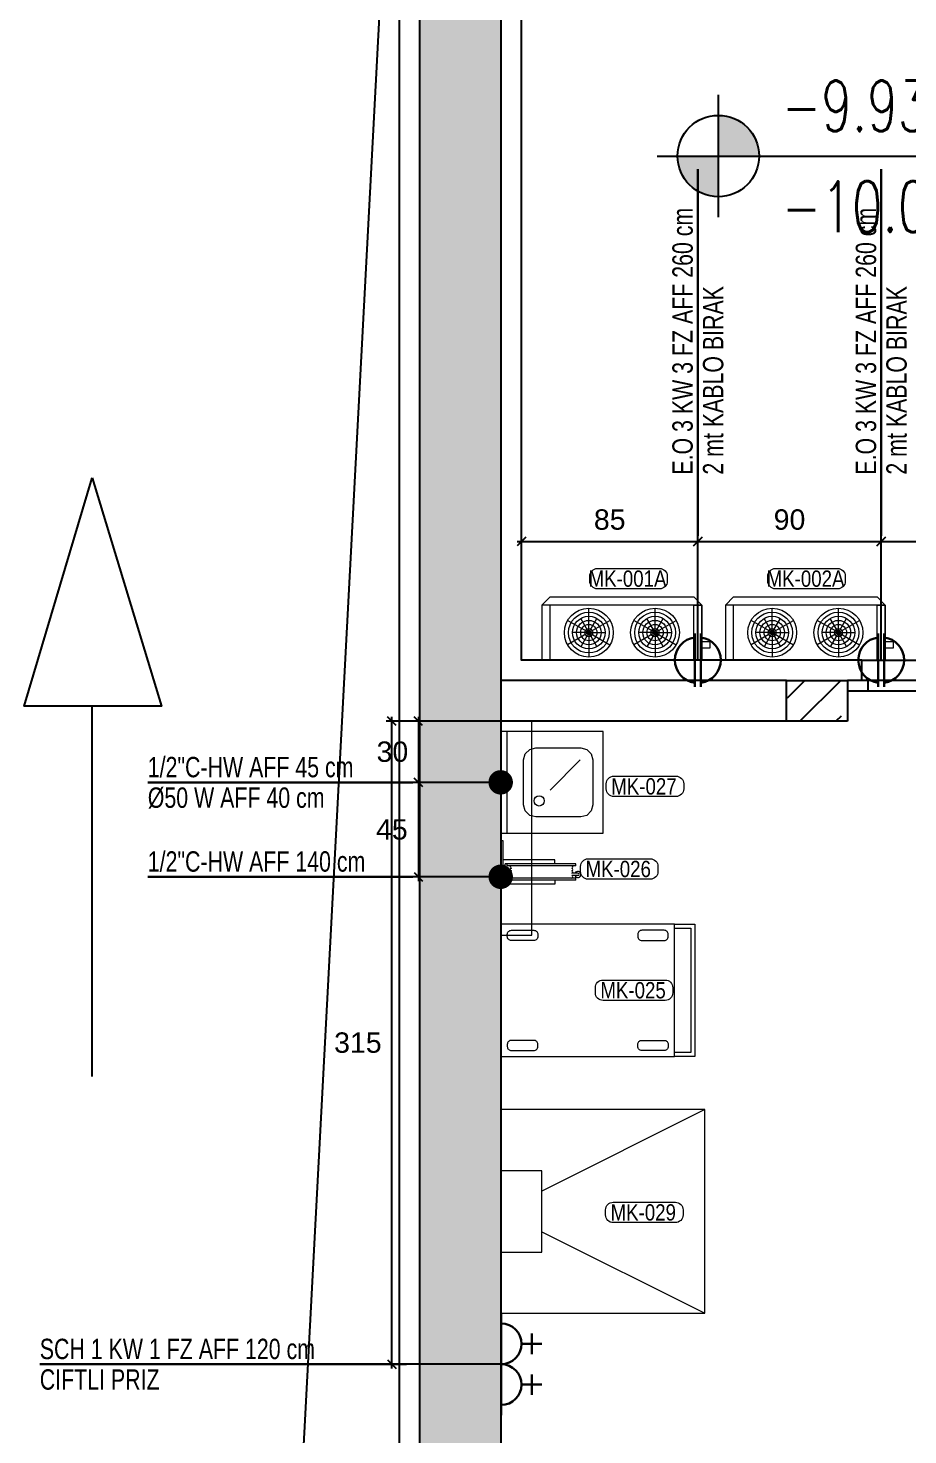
# Model space of a CAD drawing. Extents: x -5598 to 26293, y -3808 to 13850.
# Drawn here: x -2162 to -1730, y 6535 to 7225 of the extents above; entities that cross this region are included whole.
import ezdxf
from ezdxf.enums import TextEntityAlignment as Align

# ---------------------------------------------------------------- set-up
doc = ezdxf.new("R2010")
doc.units = 0
doc.header["$LTSCALE"] = 100
doc.header["$MEASUREMENT"] = 0
doc.linetypes.add('HIDDEN', pattern=[0.375, 0.25, -0.125])
for name, color, linetype, lineweight in [('AD', 5, 'Continuous', 9), ('AK', 7, 'Continuous', 15), ('AP', 6, 'Continuous', 15), ('Y-DUVAR ALCIPAN', 94, 'Continuous', 20), ('Y-DUVAR BIMS', 14, 'Continuous', 25)]:
    doc.layers.add(name, color=color, linetype=linetype, lineweight=lineweight)
for name, color, linetype in [('IZ', 7, 'Continuous'), ('KA-PEN-5', 5, 'Continuous'), ('KOLON', 7, 'Continuous'), ('KOT', 7, 'Continuous'), ('MERD', 7, 'Continuous'), ('OK', 7, 'Continuous'), ('OLCU DIS', 7, 'Continuous'), ('Rec-mantolamakulerengi', 230, 'Continuous'), ('TARAMA', 7, 'Continuous')]:
    doc.layers.add(name, color=color, linetype=linetype)
doc.layers.add('MAKPA ELEKTRIK', color=7, linetype='Continuous', lineweight=30, true_color=0x93039a)
doc.layers.add('MAKPA SIHHI', color=7, linetype='Continuous', lineweight=30, true_color=0x428a93)
doc.styles.add('MAKPA TESISAT', font='arial.ttf', dxfattribs={"height": 10})
doc.styles.add('olcu', font='romans.shx', dxfattribs={"width": 0.5})
doc.styles.add('POZ TEXT', font='ARIALN.TTF', dxfattribs={"height": 8})
doc.dimstyles.new('1-200', dxfattribs={"dimtxt": 40, "dimasz": 2, "dimexe": 0, "dimexo": 0, "dimgap": 10, "dimtad": 1, "dimdec": 4, "dimrnd": 0.1, "dimzin": 9, "dimdsep": 46, "dimtxsty": 'olcu', "dimblk1": 'SOL', "dimblk2": 'SAG', "dimsah": 1, "dimcen": 0, "dimse1": 1, "dimse2": 1, "dimclre": 13, "dimadec": 0, "dimazin": 0, "dimtfac": 1, "dimtdec": 4, "dimtix": 1, "dimtmove": 2, "dimatfit": 2, "dimldrblk": 'SOL', "dimfxl": 0, "dimtolj": 1, "dimarcsym": 0})
doc.dimstyles.new('MAKPA TESISAT DIM', dxfattribs={"dimscale": 0.7, "dimtxt": 12, "dimasz": 6, "dimexe": 4, "dimexo": 0, "dimgap": 8, "dimtad": 2, "dimtih": 1, "dimtoh": 1, "dimdec": 0, "dimrnd": 5, "dimzin": 0, "dimdsep": 46, "dimtxsty": 'MAKPA TESISAT', "dimblk1": 'OBLIQUE', "dimblk2": 'OBLIQUE', "dimsah": 1, "dimcen": 0, "dimdle": 3, "dimclrd": 256, "dimclre": 256, "dimclrt": 256, "dimadec": 0, "dimazin": 0, "dimtfac": 1, "dimtdec": 0, "dimtix": 1, "dimtofl": 0, "dimtmove": 2, "dimatfit": 3, "dimldrblk": 'OBLIQUE', "dimfxl": 0, "dimtvp": 7, "dimtolj": 1, "dimtzin": 0, "dimarcsym": 0})

# ---------------------------------------------------------------- blocks, each defined once
blk = doc.blocks.new('KOT-PL(TEMIZ&KABA)')
at = {"layer": 'KOT', "linetype": 'Continuous', "lineweight": -3}
h = blk.add_hatch(color=7, dxfattribs=at)
h.paths.add_polyline_path([(0, 0), (0.2, 0, 0.414214), (0, 0.2)])
h.paths.add_polyline_path([(0, 0), (-0.2, 0, 0.414214), (0, -0.2)])
at = {"layer": 'KOT', "color": 7, "lineweight": -3}
for p, q in [((0, -0.3), (0, 0.3)), ((-0.3, 0), (1.4, 0))]:
    blk.add_line(p, q, dxfattribs=at)
at = {"layer": 'KOT', "color": 7, "linetype": 'Continuous', "lineweight": -3}
blk.add_circle((0, 0), 0.2, dxfattribs=at)
at = {"layer": 'KOT', "color": 7, "linetype": 'Continuous', "lineweight": -3, "style": 'olcu', "width": 0.7}
for tag, p in [('KOTTEMIZ', (0.3105, 0.1216)), ('KOTKABA', (0.3105, -0.3734))]:
    blk.add_attdef(tag, p, '', height=0.25, dxfattribs=at)
blk = doc.blocks.new('TASIYICI SISTEM (1.BODRUM KAT)')
at = {"layer": 'TARAMA'}
h = blk.add_hatch(dxfattribs=at)
h.set_pattern_fill('ANSI33', color=253, scale=100)
h.set_pattern_definition([(45, (-5880, -12320), (-17.67767, 17.67767), []), (45, (-5862.322, -12320), (-17.67767, 17.67767), [12.5, -6.25])])
h.paths.add_polyline_path([(-7810, -4715), (-7850, -4715), (-7850, -10120), (-8480, -10120), (-8480, -4715), (-8780, -4715), (-8780, -2330), (-8550, -2330), (-8550, -60), (-6090, -60), (-6090, 30), (-8640, 30), (-8640, -2260), (-8850, -2260), (-8850, -4785), (-8530, -4785), (-8530, -10160), (-5890, -10160), (-5890, -10120), (-7810, -10120)])
at = {"layer": 'IZ', "color": 8, "linetype": 'HIDDEN'}
blk.add_lwpolyline([(-7810, -4715), (-6490, -4715), (-6490, -10120), (-7810, -10120)], close=True, dxfattribs=at)
at = {"layer": 'KOLON', "color": 4}
for points in [[(-7850, -10120), (-7850, -4715)], [(-7810, -10120), (-7810, -4715)]]:
    blk.add_lwpolyline(points, dxfattribs=at)
at = {"layer": 'KOT', "xscale": 100, "yscale": 100, "zscale": 100}
blk.add_blockref('KOT-PL(TEMIZ&KABA)', (-7703.44, -5157.57), dxfattribs=at).add_auto_attribs({'KOTTEMIZ': '-9.93(1405.07)', 'KOTKABA': '-10.00(1405)'})
blk = doc.blocks.new('SOL')
at = {"color": 0}
for p, q in [((0, 30), (0, -6.96)), ((7.58, 0), (-6.97, 0))]:
    blk.add_line(p, q, dxfattribs=at)
blk.add_circle((0, 0), 3, dxfattribs=at)
blk = doc.blocks.new('SAG')
at = {"color": 0}
for p, q in [((0, -30), (0, 6.96)), ((7.58, 0), (-6.97, 0))]:
    blk.add_line(p, q, dxfattribs=at)
blk.add_circle((0, 0), 3, dxfattribs=at)
blk = doc.blocks.new('*D332')
at = {"layer": 'OLCU DIS', "color": 0, "lineweight": -2, "transparency": 16777216}
blk.add_line((21268, -935), (-2968, -935), dxfattribs=at)
at = {"layer": 'OLCU DIS', "color": 0, "lineweight": -2, "transparency": 16777216, "xscale": 2, "yscale": 2, "zscale": 2, "rotation": 180}
blk.add_blockref('SAG', (-2970, -935), dxfattribs=at)
at = {"layer": 'OLCU DIS', "color": 0, "lineweight": -2, "transparency": 16777216, "xscale": 2, "yscale": 2, "zscale": 2}
blk.add_blockref('SOL', (21270, -935), dxfattribs=at)
at = {"layer": 'OLCU DIS', "color": 0, "transparency": 16777216, "insert": (9295.64, -905), "char_height": 40, "attachment_point": 5, "style": 'olcu'}
blk.add_mtext('\\A1;24240', dxfattribs=at)
blk = doc.blocks.new('20-30 hatil')
at = {"layer": 'TARAMA'}
h = blk.add_hatch(dxfattribs=at)
h.set_pattern_fill('ANSI33', color=253, scale=100)
h.set_pattern_definition([(45, (-14230.717, 46.517), (-17.67767, 17.67767), []), (45, (-14213.04, 46.517), (-17.67767, 17.67767), [12.5, -6.25])])
h.paths.add_polyline_path([(-15, 20), (-15, 0), (15, 0), (15, 20)])
at = {"color": 0}
blk.add_lwpolyline([(-15, 20), (15, 20), (15, 0), (-15, 0), (-15, 20)], dxfattribs=at)
blk = doc.blocks.new('OK-OTOPARK1')
at = {"layer": 'OK'}
blk.add_lwpolyline([(207.8, 207.8), (79.22, 79.22)], dxfattribs=at)
blk.add_lwpolyline([(0, 0), (103.31, 55.14), (55.65, 102.79)], close=True, dxfattribs=at)
blk = doc.blocks.new('A$C1E2E71DA')
at = {"layer": 'AD'}
for points in [[(5, 77), (6, 77, 0.414214), (8, 79), (8, 90, 0.414214), (6, 92), (5, 92, 0.414214), (3, 90), (3, 79, 0.414214)], [(60, 77), (59, 77, -0.414214), (57, 79), (57, 90, -0.414214), (59, 92), (60, 92, -0.414214), (62, 90), (62, 79, -0.414214)], [(5, 28), (6, 28, -0.414214), (8, 26), (8, 15, -0.414214), (6, 13), (5, 13, -0.414214), (3, 15), (3, 26, -0.414214)], [(60, 28), (59, 28, 0.414214), (57, 26), (57, 15, 0.414214), (59, 13), (60, 13, 0.414214), (62, 15), (62, 26, 0.414214)]]:
    blk.add_lwpolyline(points, format="xyb", close=True, dxfattribs=at)
at = {"layer": 'AK'}
for points in [[(0, 10), (65, 10), (65, 95), (0, 95)], [(0, 10), (65, 10), (65, 0), (0, 0)], [(2, 10), (63, 10), (63, 2), (2, 2)]]:
    blk.add_lwpolyline(points, close=True, dxfattribs=at)
blk = doc.blocks.new('EL YIKAMA EVYESI 3D')
at = {"layer": 'AD'}
for p, q in [((0, -3), (50, -3)), ((36.09, -38.83), (21.18, -23.97))]:
    blk.add_line(p, q, dxfattribs=at)
blk.add_lwpolyline([(36, -11), (39, -11.8), (41.2, -14), (42, -17), (42, -39), (41.2, -42), (39, -44.2), (36, -45), (14, -45), (11, -44.2), (8.8, -42), (8, -39), (8, -17), (8.8, -14), (11, -11.8), (14, -11)], close=True, dxfattribs=at)
blk.add_circle((15.88, -18.66), 2.5, dxfattribs=at)
at = {"layer": 'AK'}
blk.add_lwpolyline([(0, -50), (50, -50), (50, 0), (0, 0)], close=True, dxfattribs=at)
blk = doc.blocks.new('yer yıkama hortumu')
at = {"layer": 'AD'}
for p, q in [((4.2, -37.6), (4.2, -34.6)), ((5.4, -37.6), (5.4, -34.6))]:
    blk.add_line(p, q, dxfattribs=at)
for centre, radius, start, end in [((3.6, -5), 0.6, 0, 180), ((4.8, -5), 0.6, 0, 180), ((6, -5), 0.6, 0, 180), ((7.2, -5), 0.6, 0, 180), ((8.4, -5), 0.6, 0, 180), ((3.6, -34.6), 0.6, 180, 0), ((4.8, -37.6), 1.5, 113.57818, 66.42182), ((4.8, -37.6), 0.6, 180, 0), ((6, -34.6), 0.6, 180, 0), ((7.2, -34.6), 0.6, 180, 0), ((8.4, -34.6), 0.6, 180, 0)]:
    blk.add_arc(centre, radius, start, end, dxfattribs=at)
at = {"layer": 'AK'}
for p, q in [((3.65, 0), (21.35, 0)), ((3.65, -1), (3.65, 0)), ((21.35, -1), (21.35, 0)), ((0, -26.3), (0, -1)), ((0, -1), (21.35, -1)), ((2, -36.6), (2, -2)), ((2, -2), (10, -2)), ((2, -3), (3, -3)), ((3, -36.6), (3, -3)), ((9, -36.6), (9, -3)), ((9, -3), (10, -3)), ((10, -36.6), (10, -2)), ((12, -26.3), (12, -1)), ((2, -26.3), (0, -26.3)), ((10, -26.3), (12, -26.3)), ((2, -36.6), (3, -36.6)), ((9, -36.6), (10, -36.6))]:
    blk.add_line(p, q, dxfattribs=at)
blk = doc.blocks.new('TARTI')
at = {"layer": 'AD'}
for p, q in [((100, 100), (20, 60)), ((20, 40), (100, 0))]:
    blk.add_line(p, q, dxfattribs=at)
blk.add_lwpolyline([(0, 30), (20, 30), (20, 70), (0, 70)], close=True, dxfattribs=at)
at = {"layer": 'AK'}
blk.add_lwpolyline([(0, 0), (100, 0), (100, 100), (0, 100)], close=True, dxfattribs=at)
blk = doc.blocks.new('POZ_X')
at = {"layer": 'AP'}
blk.add_lwpolyline([(12.75, 10), (-17.75, 10, 0.414214), (-21.5, 6.25), (-21.5, 3.75, 0.414214), (-17.75, 0), (12.75, 0, 0.414214), (16.5, 3.75), (16.5, 6.25, 0.414214)], format="xyb", close=True, dxfattribs=at)
at = {"layer": 'AP', "style": 'POZ TEXT'}
blk.add_attdef('POZ_NO', text='', height=8, dxfattribs=at).set_placement((-3, 5), align=Align.MIDDLE_CENTER)
at = {"layer": 'AP', "style": 'POZ TEXT', "flags": 1}
blk.add_attdef('URUN_ADI', text='', height=7, dxfattribs=at).set_placement((-3, -4.34), align=Align.MIDDLE_CENTER)
blk = doc.blocks.new('SOGUK ODA CIHAZ')
at = {"layer": 'AD', "ltscale": 2}
for p, q in [((27, 17.5), (27, 29.5)), ((59.5, 17.5), (59.5, 29.5)), ((27, 17.5), (16.61, 23.5)), ((27, 17.5), (23, 24.43)), ((27, 17.5), (31, 24.43)), ((27, 17.5), (37.39, 23.5)), ((59.5, 17.5), (49.11, 23.5)), ((59.5, 17.5), (55.5, 24.43)), ((59.5, 17.5), (63.5, 24.43)), ((59.5, 17.5), (69.89, 23.5)), ((27, 17.5), (16.61, 11.5)), ((27, 17.5), (19, 17.5)), ((27, 17.5), (23, 10.57)), ((27, 17.5), (35, 17.5)), ((27, 17.5), (37.39, 11.5)), ((27, 17.5), (31, 10.57)), ((27, 17.5), (27, 5.5)), ((59.5, 17.5), (49.11, 11.5)), ((59.5, 17.5), (51.5, 17.5)), ((59.5, 17.5), (55.5, 10.57)), ((59.5, 17.5), (59.5, 5.5)), ((59.5, 17.5), (67.5, 17.5)), ((59.5, 17.5), (69.89, 11.5)), ((59.5, 17.5), (63.5, 10.57))]:
    blk.add_line(p, q, dxfattribs=at)
for centre, radius in [((27, 17.5), 12), ((59.5, 17.5), 12), ((27, 17.5), 10), ((27, 17.5), 8), ((27, 17.5), 6), ((27, 17.5), 4), ((59.5, 17.5), 10), ((59.5, 17.5), 8), ((59.5, 17.5), 6), ((59.5, 17.5), 4), ((27, 17.5), 2), ((59.5, 17.5), 2)]:
    blk.add_circle(centre, radius, dxfattribs=at)
at = {"layer": 'AK', "ltscale": 2}
for points in [[(4, 4), (82.5, 4), (82.5, 31), (4, 31)], [(4, 31), (8, 31), (8, 4), (4, 4)], [(82.5, 31), (78.5, 31), (78.5, 4), (82.5, 4)], [(0, 22), (4, 22), (4, 25), (0, 25)], [(4, 4), (82.5, 4), (78.5, 0), (8, 0)]]:
    blk.add_lwpolyline(points, close=True, dxfattribs=at)
blk = doc.blocks.new('SIHHI NOKTA')
at = {"layer": 'MAKPA SIHHI', "const_width": 6}
blk.add_lwpolyline([(3, 0, -1), (-3, 0, -1)], format="xyb", close=True, dxfattribs=at)
blk = doc.blocks.new('_OBLIQUE')
at = {"color": 0, "linetype": 'ByBlock', "lineweight": -2}
blk.add_line((-0.5, -0.5), (0.5, 0.5), dxfattribs=at)
blk = doc.blocks.new('*D973')
at = {"layer": 'MAKPA SIHHI', "lineweight": -2, "transparency": 16777216}
for p, q in [((-1930, 6885), (-1973.45, 6885)), ((-1970.65, 6887.1), (-1970.65, 6852.9)), ((-1930.25, 6855), (-1973.45, 6855))]:
    blk.add_line(p, q, dxfattribs=at)
at = {"layer": 'MAKPA SIHHI', "lineweight": -2, "transparency": 16777216, "xscale": 4.199999999999998, "yscale": 4.199999999999998, "zscale": 4.199999999999998}
for p, rotation in [((-1970.65, 6885), 90), ((-1970.65, 6855), 270)]:
    blk.add_blockref('_OBLIQUE', p, dxfattribs=dict(at, rotation=rotation))
at = {"layer": 'MAKPA SIHHI', "transparency": 16777216, "insert": (-1983.39, 6870), "char_height": 10, "attachment_point": 5, "style": 'MAKPA TESISAT'}
blk.add_mtext('\\A1;30', dxfattribs=at)
blk = doc.blocks.new('*D974')
at = {"layer": 'MAKPA SIHHI', "lineweight": -2, "transparency": 16777216}
for p, q in [((-1930.25, 6855), (-1973.45, 6855)), ((-1970.65, 6857.1), (-1970.65, 6806.55)), ((-1930.25, 6808.65), (-1973.45, 6808.65))]:
    blk.add_line(p, q, dxfattribs=at)
at = {"layer": 'MAKPA SIHHI', "lineweight": -2, "transparency": 16777216, "xscale": 4.199999999999998, "yscale": 4.199999999999998, "zscale": 4.199999999999998}
for p, rotation in [((-1970.65, 6855), 90), ((-1970.65, 6808.65), 270)]:
    blk.add_blockref('_OBLIQUE', p, dxfattribs=dict(at, rotation=rotation))
at = {"layer": 'MAKPA SIHHI', "transparency": 16777216, "insert": (-1983.65, 6831.83), "char_height": 10, "attachment_point": 5, "style": 'MAKPA TESISAT'}
blk.add_mtext('\\A1;45', dxfattribs=at)
blk = doc.blocks.new('ELK.PRIZ')
at = {"layer": 'MAKPA ELEKTRIK'}
for p, q in [((-15, 0), (15, 0)), ((15, 0), (-15, 0)), ((0, -10), (0, -20)), ((0, -20), (0, -10)), ((5, -15), (-5, -15))]:
    blk.add_line(p, q, dxfattribs=at)
blk.add_arc((0, 0), 10, 180, 0, dxfattribs=at)
blk = doc.blocks.new('ELK.KABLO')
at = {"layer": 'MAKPA ELEKTRIK'}
for p, q in [((-13.125, 1.5), (13.125, 1.5)), ((-13.125, -1.5), (13.125, -1.5))]:
    blk.add_line(p, q, dxfattribs=at)
for start, end in [(7.662256, 172.337744), (187.662256, 352.337744)]:
    blk.add_arc((0, 0), 11.25, start, end, dxfattribs=at)
blk = doc.blocks.new('*D1026')
at = {"layer": 'MAKPA ELEKTRIK', "lineweight": -2, "transparency": 16777216}
for p, q in [((-1920, 6915), (-1920, 6976.04)), ((-1833.5, 6915), (-1833.5, 6976.04)), ((-1922.1, 6973.24), (-1831.4, 6973.24))]:
    blk.add_line(p, q, dxfattribs=at)
at = {"layer": 'MAKPA ELEKTRIK', "lineweight": -2, "transparency": 16777216, "xscale": 4.199999999999999, "yscale": 4.199999999999999, "zscale": 4.199999999999999, "rotation": 180}
blk.add_blockref('_OBLIQUE', (-1920, 6973.24), dxfattribs=at)
at = {"layer": 'MAKPA ELEKTRIK', "lineweight": -2, "transparency": 16777216, "xscale": 4.199999999999999, "yscale": 4.199999999999999, "zscale": 4.199999999999999}
blk.add_blockref('_OBLIQUE', (-1833.5, 6973.24), dxfattribs=at)
at = {"layer": 'MAKPA ELEKTRIK', "transparency": 16777216, "insert": (-1876.75, 6983.95), "char_height": 10, "attachment_point": 5, "style": 'MAKPA TESISAT'}
blk.add_mtext('\\A1;85', dxfattribs=at)
blk = doc.blocks.new('*D740')
at = {"layer": 'MAKPA ELEKTRIK', "lineweight": -2, "transparency": 16777216}
for p, q in [((-1833.5, 6915), (-1833.5, 6976.04)), ((-1743.5, 6915), (-1743.5, 6976.04)), ((-1835.6, 6973.24), (-1741.4, 6973.24))]:
    blk.add_line(p, q, dxfattribs=at)
at = {"layer": 'MAKPA ELEKTRIK', "lineweight": -2, "transparency": 16777216, "xscale": 4.199999999999999, "yscale": 4.199999999999999, "zscale": 4.199999999999999, "rotation": 180}
blk.add_blockref('_OBLIQUE', (-1833.5, 6973.24), dxfattribs=at)
at = {"layer": 'MAKPA ELEKTRIK', "lineweight": -2, "transparency": 16777216, "xscale": 4.199999999999999, "yscale": 4.199999999999999, "zscale": 4.199999999999999}
blk.add_blockref('_OBLIQUE', (-1743.5, 6973.24), dxfattribs=at)
at = {"layer": 'MAKPA ELEKTRIK', "transparency": 16777216, "insert": (-1788.5, 6983.95), "char_height": 10, "attachment_point": 5, "style": 'MAKPA TESISAT'}
blk.add_mtext('\\A1;90', dxfattribs=at)
blk = doc.blocks.new('*D741')
at = {"layer": 'MAKPA ELEKTRIK', "lineweight": -2, "transparency": 16777216}
for p, q in [((-1743.5, 6915), (-1743.5, 6976.04)), ((-1653.5, 6915), (-1653.5, 6976.04)), ((-1745.6, 6973.24), (-1651.4, 6973.24))]:
    blk.add_line(p, q, dxfattribs=at)
at = {"layer": 'MAKPA ELEKTRIK', "lineweight": -2, "transparency": 16777216, "xscale": 4.199999999999999, "yscale": 4.199999999999999, "zscale": 4.199999999999999, "rotation": 180}
blk.add_blockref('_OBLIQUE', (-1743.5, 6973.24), dxfattribs=at)
at = {"layer": 'MAKPA ELEKTRIK', "lineweight": -2, "transparency": 16777216, "xscale": 4.199999999999999, "yscale": 4.199999999999999, "zscale": 4.199999999999999}
blk.add_blockref('_OBLIQUE', (-1653.5, 6973.24), dxfattribs=at)
at = {"layer": 'MAKPA ELEKTRIK', "transparency": 16777216, "insert": (-1698.5, 6983.95), "char_height": 10, "attachment_point": 5, "style": 'MAKPA TESISAT'}
blk.add_mtext('\\A1;90', dxfattribs=at)
blk = doc.blocks.new('*D746')
at = {"layer": 'MAKPA ELEKTRIK', "lineweight": -2, "transparency": 16777216}
for p, q in [((-1940, 6885), (-1986.45, 6885)), ((-1983.65, 6567.27), (-1983.65, 6887.1)), ((-1930, 6569.37), (-1986.45, 6569.37))]:
    blk.add_line(p, q, dxfattribs=at)
at = {"layer": 'MAKPA ELEKTRIK', "lineweight": -2, "transparency": 16777216, "xscale": 4.199999999999998, "yscale": 4.199999999999998, "zscale": 4.199999999999998}
for p, rotation in [((-1983.65, 6885), 90), ((-1983.65, 6569.37), 270)]:
    blk.add_blockref('_OBLIQUE', p, dxfattribs=dict(at, rotation=rotation))
at = {"layer": 'MAKPA ELEKTRIK', "transparency": 16777216, "insert": (-2000.33, 6727.18), "char_height": 10, "attachment_point": 5, "style": 'MAKPA TESISAT'}
blk.add_mtext('\\A1;315', dxfattribs=at)

msp = doc.modelspace()

# ---------------------------------------------------------------- linework, layer by layer
at = {"layer": 'KA-PEN-5'}
msp.add_line((-1750, 6905), (-1750, 6900), dxfattribs=at)
msp.add_lwpolyline([(-1760, 6905), (-1760, 6900), (-1460, 6900), (-1460, 6905)], close=True, dxfattribs=at)
at = {"layer": 'MAKPA ELEKTRIK'}
for p, q in [((-1833.5, 7006.04305), (-1833.5, 7156.04305)), ((-1743.5, 7006.04305), (-1743.5, 7156.04305)), ((-1833.5, 6976.04305), (-1833.5, 7006.04305)), ((-1743.5, 6976.04305), (-1743.5, 7006.04305)), ((-2156.45062, 6569.36978), (-2006.45062, 6569.36978)), ((-2006.45062, 6569.36978), (-1976.45062, 6569.36978))]:
    msp.add_line(p, q, dxfattribs=at)
at = {"layer": 'MAKPA SIHHI'}
for p, q in [((-2103.44736, 6855.00004), (-2003.44736, 6855.00004)), ((-2003.44736, 6855.00004), (-1973.44736, 6855.00004)), ((-2103.44736, 6808.65004), (-2003.44736, 6808.65004)), ((-2003.44736, 6808.65004), (-1973.44736, 6808.65004))]:
    msp.add_line(p, q, dxfattribs=at)
at = {"layer": 'MERD', "color": 6}
msp.add_lwpolyline([(-2153.05091, 4147.37175), (-1970, 7605)], dxfattribs=at)
at = {"layer": 'Rec-mantolamakulerengi'}
msp.add_line((-1753, 6914.9999), (-1201.5, 6914.99999), dxfattribs=at)
msp.add_lwpolyline([(-1753, 6904.99996), (-1753, 6914.99995), (-1920, 6915.00004), (-1920, 7614), (-1980, 7614), (-1979.99858, 4059.77736)], dxfattribs=at)
at = {"layer": 'Y-DUVAR ALCIPAN'}
msp.add_lwpolyline([(-1930, 6780.00004), (-1915, 6780.00004), (-1914.99997, 6885.00004)], dxfattribs=at)
at = {"layer": 'Y-DUVAR BIMS'}
for p, q in [((-1790, 6905), (-1930, 6905.00004)), ((-1790, 6885), (-1930, 6885.00004))]:
    msp.add_line(p, q, dxfattribs=at)

# ---------------------------------------------------------------- block references
at = {"layer": 'AK', "ltscale": 2, "rotation": 180}
for p in [(-1827.5, 6946.00003), (-1737.5, 6946.00003)]:
    msp.add_blockref('SOGUK ODA CIHAZ', p, dxfattribs=at)
at = {"layer": 'AK', "rotation": 90}
for name, p in [('EL YIKAMA EVYESI 3D', (-1930, 6830.00004)), ('yer yıkama hortumu', (-1930, 6805.00004)), ('A$C1E2E71DA', (-1835.00002, 6720.35684))]:
    msp.add_blockref(name, p, dxfattribs=at)
at = {"layer": 'AK'}
msp.add_blockref('TARTI', (-1930, 6594.36978), dxfattribs=at)
at = {"layer": 'AP', "ltscale": 6}
ref = msp.add_blockref('POZ_X', (-1865, 6960), dxfattribs=dict(at, xscale=-1, rotation=180))
ref.add_attrib('POZ_NO', 'MK-001A', dxfattribs={"height": 8, "style": 'POZ TEXT'}).set_placement((-1868, 6955), align=Align.MIDDLE_CENTER)
ref = msp.add_blockref('POZ_X', (-1777.64058, 6960), dxfattribs=dict(at, xscale=-1, rotation=180))
ref.add_attrib('POZ_NO', 'MK-002A', dxfattribs={"height": 8, "style": 'POZ TEXT'}).set_placement((-1780.64058, 6955), align=Align.MIDDLE_CENTER)
ref = msp.add_blockref('POZ_X', (-1856.94254, 6858.03587), dxfattribs=dict(at, xscale=-1, rotation=180))
ref.add_attrib('POZ_NO', 'MK-027', dxfattribs={"height": 8, "style": 'POZ TEXT'}).set_placement((-1859.94254, 6853.03587), align=Align.MIDDLE_CENTER)
ref = msp.add_blockref('POZ_X', (-1869.57293, 6817.47916), dxfattribs=dict(at, xscale=-1, rotation=180))
ref.add_attrib('POZ_NO', 'MK-026', dxfattribs={"height": 8, "style": 'POZ TEXT'}).set_placement((-1872.57293, 6812.47916), align=Align.MIDDLE_CENTER)
ref = msp.add_blockref('POZ_X', (-1862.27978, 6757.95987), dxfattribs=dict(at, xscale=-1, rotation=180))
ref.add_attrib('POZ_NO', 'MK-025', dxfattribs={"height": 8, "style": 'POZ TEXT'}).set_placement((-1865.27978, 6752.95987), align=Align.MIDDLE_CENTER)
ref = msp.add_blockref('POZ_X', (-1857.27978, 6648.89197), dxfattribs=dict(at, xscale=-1, rotation=180))
ref.add_attrib('POZ_NO', 'MK-029', dxfattribs={"height": 8, "style": 'POZ TEXT'}).set_placement((-1860.27978, 6643.89197), align=Align.MIDDLE_CENTER)
at = {"layer": 'KOLON'}
msp.add_blockref('TASIYICI SISTEM (1.BODRUM KAT)', (5880, 12320), dxfattribs=at)
at = {"layer": 'KOLON', "color": 4, "rotation": 180}
msp.add_blockref('20-30 hatil', (-1775, 6905), dxfattribs=at)
at = {"layer": 'MAKPA ELEKTRIK', "rotation": 90}
for name, p in [('ELK.KABLO', (-1833.5, 6915.00004)), ('ELK.KABLO', (-1743.5, 6915.00004)), ('ELK.PRIZ', (-1930, 6579.36978)), ('ELK.PRIZ', (-1930, 6559.36978))]:
    msp.add_blockref(name, p, dxfattribs=at)
at = {"layer": 'MAKPA SIHHI'}
for p in [(-1930.25178, 6855.00004), (-1930.25178, 6808.65004)]:
    msp.add_blockref('SIHHI NOKTA', p, dxfattribs=at)
at = {"layer": 'OK', "color": 252, "xscale": -1, "rotation": 135.0000000000001}
msp.add_blockref('OK-OTOPARK1', (-2130.75084, 7004.49536), dxfattribs=at)

# ---------------------------------------------------------------- texts
at = {"layer": 'MAKPA ELEKTRIK', "style": 'MAKPA TESISAT', "width": 0.75}
for s, p in [('E.O 3 KW 3 FZ AFF 260 cm', (-1836, 7006.04305)), ('E.O 3 KW 3 FZ AFF 260 cm', (-1746, 7006.04305)), ('2 mt KABLO BIRAK', (-1821, 7006.04305)), ('2 mt KABLO BIRAK', (-1731, 7006.04305))]:
    msp.add_text(s, height=10.00188, rotation=90, dxfattribs=at).set_placement(p)
for s, p in [('SCH 1 KW 1 FZ AFF 120 cm', (-2156.45062, 6571.86978)), ('CIFTLI PRIZ', (-2156.45062, 6556.86978))]:
    msp.add_text(s, height=10.00188, dxfattribs=at).set_placement(p)
at = {"layer": 'MAKPA SIHHI', "style": 'MAKPA TESISAT', "width": 0.75}
for s, p in [('1/2"C-HW AFF 45 cm', (-2103.44736, 6857.50004)), ('%%C50 W AFF 40 cm', (-2103.44736, 6842.50004)), ('1/2"C-HW AFF 140 cm', (-2103.44736, 6811.15004))]:
    msp.add_text(s, height=10.00188, dxfattribs=at).set_placement(p)

# ---------------------------------------------------------------- dimensions: what is measured, and where the dimension line sits
at = {"layer": 'MAKPA ELEKTRIK'}
for base, p1, p2, picture, middle in [((-1833.4999998388, 6973.2430478996), (-1919.999999843, 6915.0000414341), (-1833.4999998388, 6915.0000414341), '*D1026', (-1876.7499998409, 6983.9487777768)), ((-1743.5, 6973.24305), (-1833.5, 6915.00004), (-1743.5, 6915.00004), '*D740', (-1788.5, 6983.94878)), ((-1653.5, 6973.24305), (-1743.5, 6915.00004), (-1653.5, 6915.00004), '*D741', (-1698.5, 6983.94878))]:
    dim = msp.add_linear_dim(base=base, p1=p1, p2=p2, dimstyle='MAKPA TESISAT DIM', override={"dimfxl": 0}, dxfattribs=at)
    dim.commit()
    dim.dimension.update_dxf_attribs({"geometry": picture, "text_midpoint": middle})
dim = msp.add_linear_dim(base=(-1983.65062, 6885.00004), p1=(-1930, 6569.36978), p2=(-1940, 6885.00004), angle=90, dimstyle='MAKPA TESISAT DIM', override={"dimfxl": 0}, dxfattribs=at)
dim.commit()
dim.dimension.update_dxf_attribs({"geometry": '*D746', "text_midpoint": (-2000.33179, 6727.18491)})
at = {"layer": 'MAKPA SIHHI'}
for base, p1, p2, picture, middle in [((-1970.64736, 6855.00004), (-1930, 6885.00004), (-1930.25178, 6855.00004), '*D973', (-1983.38924, 6870.00004)), ((-1970.64736, 6808.65004), (-1930.25178, 6855.00004), (-1930.25178, 6808.65004), '*D974', (-1983.64845, 6831.82504))]:
    dim = msp.add_linear_dim(base=base, p1=p1, p2=p2, angle=90, dimstyle='MAKPA TESISAT DIM', dxfattribs=at)
    dim.commit()
    dim.dimension.update_dxf_attribs({"geometry": picture, "text_midpoint": middle})
at = {"layer": 'OLCU DIS', "color": 7}
dim = msp.add_linear_dim(base=(-2970, -935), p1=(21270, -635), p2=(-2970, 7535), dimstyle='1-200', dxfattribs=at)
dim.commit()
dim.dimension.update_dxf_attribs({"geometry": '*D332', "text_midpoint": (9295.63768, -905), "dimtype": 160})

doc.saveas('drawing.dxf')
